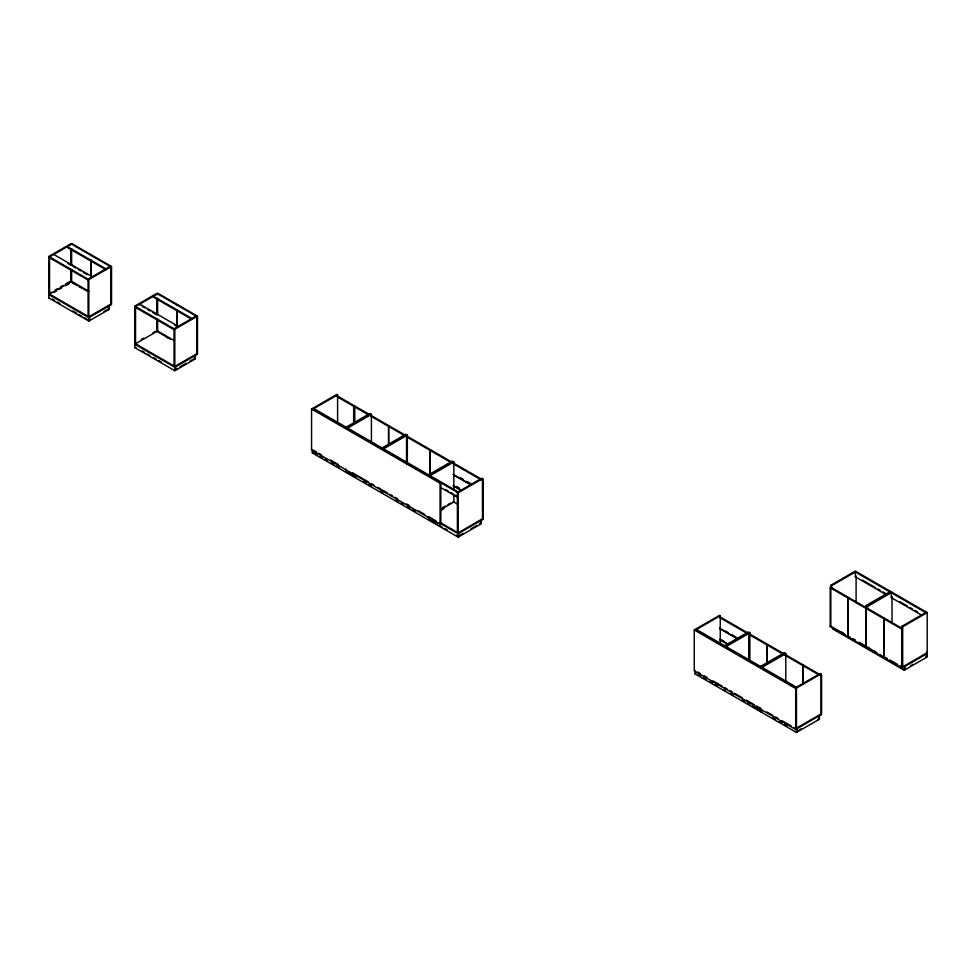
<?xml version="1.0" encoding="UTF-8"?>
<svg xmlns="http://www.w3.org/2000/svg" width="976" height="976" viewBox="0 0 976 976"><rect width="100%" height="100%" fill="white"/><g stroke="black" fill="none" stroke-linecap="round" stroke-linejoin="round"><path stroke-width="1.46" d="M109.373 305.805L109.373 309.221L88.828 321.08L48.8 297.973L48.8 256.481L70.87 243.744L110.898 266.851L110.898 304.927L88.828 317.664L48.8 294.557L71.626 281.381L71.626 269.474M70.955 243.988L71.712 243.549L91.561 255.004L90.792 255.444M71.626 244.183L49.556 256.92L49.556 294.118M90.963 255.541L91.732 255.102L111.532 266.533L111.532 304.317L110.764 304.756M51.399 292.178L48.8 293.678L88.828 316.785L110.898 304.048M55.29 289.933L57.889 288.432M60.488 286.932L63.074 285.431M65.673 283.931L69.564 281.686M54.131 292.361L56.657 290.897M59.194 289.433L61.732 287.969M65.538 285.773L69.345 283.577M48.8 297.973L49.556 297.534M48.8 256.481L88.828 279.587L111.532 266.533M104.054 311.417L106.579 309.953M195.359 355.447L195.359 358.863L174.814 370.721L134.786 347.615L134.786 306.122L156.843 293.386L196.871 316.492L196.871 354.569L174.814 367.305L134.786 344.199L157.612 331.01L157.612 319.115M156.929 293.63L157.685 293.19L177.534 304.646L176.778 305.085M176.949 305.183L177.705 304.744L197.506 316.175L197.506 353.959L196.749 354.398L196.749 316.614M141.264 339.563L143.862 338.074M152.951 332.828L155.55 331.328M134.786 347.615L136.298 347.615M134.786 306.122L174.814 329.229L197.506 316.175M196.871 353.69L174.814 366.427L134.786 343.32M177.351 368.379L174.814 369.843L175.57 370.282L175.57 366.866M179.889 366.915L186.221 363.255M190.027 361.059L192.565 359.595M311.564 409.017L440.066 483.205L440.823 482.766L440.823 523.722L440.066 524.161L311.564 449.96L311.564 409.017L336.842 394.414L337.598 394.853L337.598 423.059M313.076 409.017L337.598 394.853M354.422 405.821L337.72 396.171L336.964 396.61L353.666 406.26L354.422 405.821L354.422 423.743M353.873 422.803L353.873 406.382L354.63 405.943L371.331 415.581M345.37 427.659L369.892 413.507L371.417 414.385L371.417 442.579M346.138 428.098L370.648 413.946M346.895 428.537L371.417 414.385M311.564 449.96L312.32 449.521L312.32 452.937L458.159 537.142L481.156 523.868L481.156 520.452M312.32 452.937L313.076 452.498L316.98 454.755M370.782 416.142L388.497 426.366L389.253 425.926L371.539 415.703M388.741 444.434L388.741 426.512L389.509 426.073L407.224 436.296L406.455 436.736M381.311 448.399L405.821 434.247L407.346 435.125L407.346 463.332M382.067 448.838L406.589 434.686L406.589 462.892M382.824 449.277L407.346 435.125M406.663 436.858L407.431 436.418L430.514 449.741L429.745 450.18L406.663 436.858L406.663 463.746M346.895 472.03L346.138 472.469L346.138 469.053M429.916 474.177L429.916 450.278L430.672 449.838L452.474 462.429M427.805 475.251L452.327 461.099L453.84 461.977L453.84 490.172M428.562 475.69L453.084 461.538M429.33 476.129L453.84 461.977M452.998 463.612L453.755 463.173M312.32 408.578L458.159 492.77L482.669 478.618L482.669 519.574M483.303 480.229L482.547 480.668L482.547 491.404L483.303 490.965L483.303 480.229L453.974 463.295L453.206 463.734L481.266 479.924M442.762 507.569L445.337 506.08M447.923 504.592L450.497 503.091M440.945 509.496L453.84 502.042L453.84 494.625M441.457 510.082L443.982 508.618M429.33 519.622L428.562 520.062L428.562 516.646M458.159 532.847L482.669 518.695M460.684 534.799L463.21 533.347M470.786 528.968L477.105 525.32M803.126 683.676L803.126 665.754L803.895 665.315L821.597 675.538L821.597 714.371L795.696 729.475L694.241 670.902L694.241 629.947L719.519 615.356L720.276 615.795L720.276 644.001M695.766 629.947L720.276 615.795M720.41 627.849L719.641 628.288L737.502 638.597M720.41 628.141L719.641 628.581L737.502 638.89M723.826 646.161L748.348 631.997L749.873 632.875L749.873 661.081M724.595 646.6L749.104 632.436L749.104 660.642M830.82 626.214L830.82 585.258L855.342 571.106L927.2 612.599L927.2 656.97L904.203 670.244L832.345 628.751L833.101 628.312M725.351 647.039L749.873 632.875M830.82 585.258L831.576 585.698L856.098 571.546M748.982 634.485L749.739 634.046L720.41 617.113L719.641 617.552L747.701 633.753M830.186 587.747L830.954 587.308L848.656 597.544L847.9 597.983L830.186 587.747L830.186 626.58L847.9 636.803L848.656 636.364M749.239 634.632L749.995 634.193L767.709 644.428L766.941 644.868L749.239 634.632L749.239 661.521M889.746 591.859L855.342 571.985L855.342 576.865L856.098 576.426M694.997 670.463L694.997 673.879L695.766 673.44M767.197 662.936L767.197 645.014L767.966 644.575L783.142 653.334M848.156 598.129L848.913 597.69L866.627 607.914L865.858 608.353L848.156 598.129L848.156 636.95L865.858 647.186L866.627 646.746M759.755 666.901L784.277 652.749L785.802 653.627L785.802 681.821M900.031 666.022L902.556 667.486L901.8 667.926L866.115 647.332L865.993 605.571L890.515 591.419M830.186 626.58L830.954 626.141M760.524 667.34L785.033 653.188M891.271 591.859L866.749 606.011L866.749 608.975M761.28 667.779L785.802 653.627M865.993 605.571L867.518 606.45L892.027 592.298M784.911 655.238L785.668 654.798M725.351 690.52L724.595 690.959L724.595 687.543L727.157 689.032M925.675 612.599L891.271 592.737L891.271 597.617L892.027 597.178M848.156 636.95L848.913 636.511M883.829 618.723L884.585 618.284L866.883 608.06L866.115 608.499L883.829 618.723L883.829 657.556M802.882 665.608L803.638 665.168L785.924 654.945L785.168 655.384L802.882 665.608L802.882 683.529M884.085 618.869L884.842 618.43L902.556 628.654L901.8 629.093L884.085 618.869L884.085 657.702L884.842 657.263L887.379 658.715M795.696 687.641L820.206 673.489L820.962 673.928L820.962 714.883M901.922 629.276L901.922 626.311L926.444 612.159M866.115 647.332L866.883 646.893M694.241 629.947L795.696 688.519L820.962 673.928M901.922 626.311L902.678 626.751L927.2 612.599M820.84 675.978L821.597 675.538M761.28 711.272L760.524 711.711L760.524 708.295M869.03 649.064L868.274 649.504L868.274 647.222M820.962 714.005L796.453 728.157L795.696 727.718M902.678 666.828L927.2 652.676L926.444 652.236M900.116 666.218L902.678 667.706L927.2 653.554M798.978 730.121L801.503 728.657M910.523 665.717L913.048 664.253M694.997 673.879L796.453 732.451L819.45 719.178L819.45 715.762M862.467 580.11L875.216 587.467M877.766 588.943L880.315 590.407M882.865 591.883L885.415 593.347M899.677 601.594L907.326 605.998M909.876 607.475L912.426 608.951M914.976 610.415L917.513 611.891M855.342 576.865L885.927 594.53M891.271 597.617L921.856 615.27M925.675 653.554L926.444 653.993L926.444 657.409L925.675 656.97M904.203 665.949L904.959 666.388L904.959 669.804L904.203 669.365M841.068 631.984L843.606 633.448M852.707 638.707L855.244 640.171M859.039 642.354L865.358 646.014M868.14 647.613L870.677 649.077M873.203 650.541L875.74 652.005M889.905 660.179L897.493 664.558M832.101 626.958L844.935 634.363M847.51 635.852L850.072 637.328M852.634 638.816L855.208 640.293M859.051 642.513L865.468 646.222M868.03 647.698L877.021 652.883M879.583 654.371L882.145 655.848M884.72 657.336L887.282 658.812M889.856 660.301L897.554 664.741M482.669 478.618L481.912 478.179L457.39 492.331L457.39 532.408M353.873 406.382L369.282 415.276M388.741 426.512L405.186 436.004M429.916 450.278L451.717 462.868M767.197 645.014L783.643 654.506M803.126 665.754L819.572 675.246M105.908 268.851L67.405 246.623L67.405 247.501L105.908 269.73M191.894 318.493L153.378 296.265L153.378 297.143L191.894 319.372M460.343 477.715L462.892 479.179M466.723 481.388L470.554 483.596M460.343 478.008L462.892 479.472M466.723 481.68L470.554 483.889M725.51 631.094L728.059 632.57M731.89 634.778L735.709 636.986M453.206 474.47L471.066 484.779M453.206 474.763L471.066 485.072M456.524 486.536L459.074 488M53.79 254.48L92.293 276.708M178.279 326.35L139.763 304.122L139.763 305M456.524 486.829L459.074 488.293M721.679 639.914L724.229 641.391M453.206 485.499L462.136 490.647M719.641 639.329L728.572 644.477M453.206 485.792L460.867 490.208M719.641 639.622L728.572 644.77M67.905 263.508L70.479 264.996M73.041 266.472L75.616 267.961M78.178 269.437L80.74 270.925M83.314 272.402L87.157 274.622M142.337 306.476L144.899 307.965M147.474 309.441L150.036 310.929M152.61 312.405L156.453 314.638M174.423 325.008L176.998 326.484M313.845 408.578L346.138 427.22M347.663 428.098L382.067 447.96M383.592 448.838L428.562 474.812M430.087 475.69L458.159 491.892M696.522 629.508L724.595 645.722M726.107 646.6L760.524 666.462M762.036 667.34L796.453 687.202M694.997 629.508L796.453 688.08L796.453 732.451M49.556 257.798L88.072 280.027M135.542 307.44L174.045 329.668M445.398 489.403L447.947 490.879M450.497 492.355L453.047 493.832M455.597 495.296L458.159 496.772L457.39 497.211L440.81 487.634M70.87 280.929L88.938 291.373M156.843 330.571L173.63 340.27M453.084 501.603L458.232 504.58M70.87 270.523L70.87 281.82L75.908 284.626M78.397 286.066L80.874 287.493M83.35 288.933L87.071 291.08M170.568 339.282L156.929 331.401L156.929 319.311M72.151 282.564L77.324 285.541M79.91 287.029L82.484 288.518M165.883 336.671L168.47 338.16M107.848 305.805L108.617 306.244L108.617 309.66L107.848 309.221M193.834 358.863L194.59 359.302L194.59 355.886M479.631 523.868L480.387 524.307L480.387 520.891M817.925 719.178L818.681 719.617L818.681 716.201M440.139 522.441L458.915 533.286L458.915 536.702L456.341 535.214M52.143 299.022L54.729 300.51M57.303 301.999L59.89 303.499M72.81 310.954L76.677 313.186M79.263 314.675L81.85 316.175M84.424 317.664L87.01 319.152M141.996 350.896L144.582 352.385M147.156 353.885L149.743 355.374M153.622 357.606L156.197 359.095M158.783 360.595L161.369 362.084M313.625 450.278L316.248 451.803M318.823 453.279L321.494 454.828M330.522 460.038L338.33 464.539M352.556 472.75L356.899 475.263M357.68 475.715L362.145 478.289M362.816 478.679L368.708 482.083M371.331 483.596L373.954 485.109M377.883 487.378L380.786 489.049M383.129 490.403L387.228 492.782M389.68 494.198L392.401 495.759M394.926 497.223L397.561 498.748M406.602 503.958L409.359 505.544M418.533 510.851L421.156 512.363M422.108 512.912L424.694 514.401M429.025 516.902L432.954 519.171M433.71 519.61L436.284 521.099M438.858 522.587L458.159 533.726L483.303 519.061L483.303 502.286L482.547 502.725L482.547 519.5M697.572 671.952L700.268 673.513M704.221 675.795L706.856 677.307M713.017 680.858L722.02 686.067M729.719 690.508L732.293 691.996M734.525 693.289L742.431 697.852M746.384 700.134L754.289 704.696M756.668 706.075L760.877 708.503M766.941 711.992L772.736 715.347M775.371 716.872L778.006 718.385M781.959 720.666L791.316 726.071M793.817 727.51L796.453 729.035M319.579 456.256L322.19 457.756M324.788 459.257L327.387 460.757M331.291 463.014L333.89 464.515M336.488 466.016L339.087 467.516M348.176 472.762L355.874 477.215M363.584 481.656L366.146 483.144M368.708 484.621L371.283 486.109M380.262 491.294L382.824 492.77L382.067 493.209L382.067 489.793M395.744 500.224L398.33 501.725M400.904 503.213L403.491 504.702M407.37 506.934L409.957 508.435M412.531 509.923L415.117 511.412M428.562 519.183L430.087 520.062M430.611 520.354L437.041 524.075M439.615 525.564L442.189 527.04M444.763 528.528L447.337 530.017M698.34 674.928L700.902 676.417M703.476 677.893L706.051 679.381M709.918 681.614L712.48 683.102M715.054 684.579L717.628 686.067M730.487 693.485L733.049 694.973M742.028 700.158L744.603 701.634M747.165 703.123L749.727 704.599M752.301 706.087L759.999 710.528M760.524 710.833L762.036 711.711M772.833 717.933L775.395 719.422M779.251 721.642L781.813 723.118M784.375 724.607L786.949 726.083M796.453 731.573L797.209 732.012L797.209 728.596M904.203 666.828L904.203 670.244M902.678 626.751L902.678 667.706M901.8 629.093L901.8 667.926M892.027 596.751L892.027 623.457M867.518 606.45L867.518 609.414M865.858 608.353L865.858 647.186M856.098 575.999L856.098 602.717M847.9 597.983L847.9 636.803M831.576 585.698L831.576 588.674M795.696 688.519L795.696 729.475M766.941 644.868L766.941 662.789M458.159 492.77L458.159 537.142M440.066 483.205L440.066 524.161M429.745 450.18L429.745 474.08M388.497 426.366L388.497 444.287M354.63 405.943L354.63 422.364M353.666 406.26L353.666 424.182M196.115 316.932L196.115 316.053L174.045 328.79L174.045 365.988M176.949 309.709L176.949 326.338M176.778 309.612L176.778 326.24M174.814 329.229L174.814 370.721M157.612 294.703L157.612 293.825L135.542 306.562L135.542 343.759M157.612 298.29L157.612 314.65M156.929 299.669L156.929 314.784M156.843 299.327L156.843 314.211M156.843 320.165L156.843 331.45M110.142 267.29L110.142 266.411L88.072 279.148L88.072 316.346M90.963 260.08L90.963 276.696M90.792 259.982L90.792 276.598M89.597 317.224L89.597 320.64M88.828 279.587L88.828 321.08M71.626 248.648L71.626 265.008M70.955 250.027L70.955 265.143M70.955 269.681L70.955 281.771M70.87 249.697L70.87 264.569M483.303 491.257L482.547 491.697L482.547 502.433L483.303 501.993L483.303 491.257"/></g></svg>
